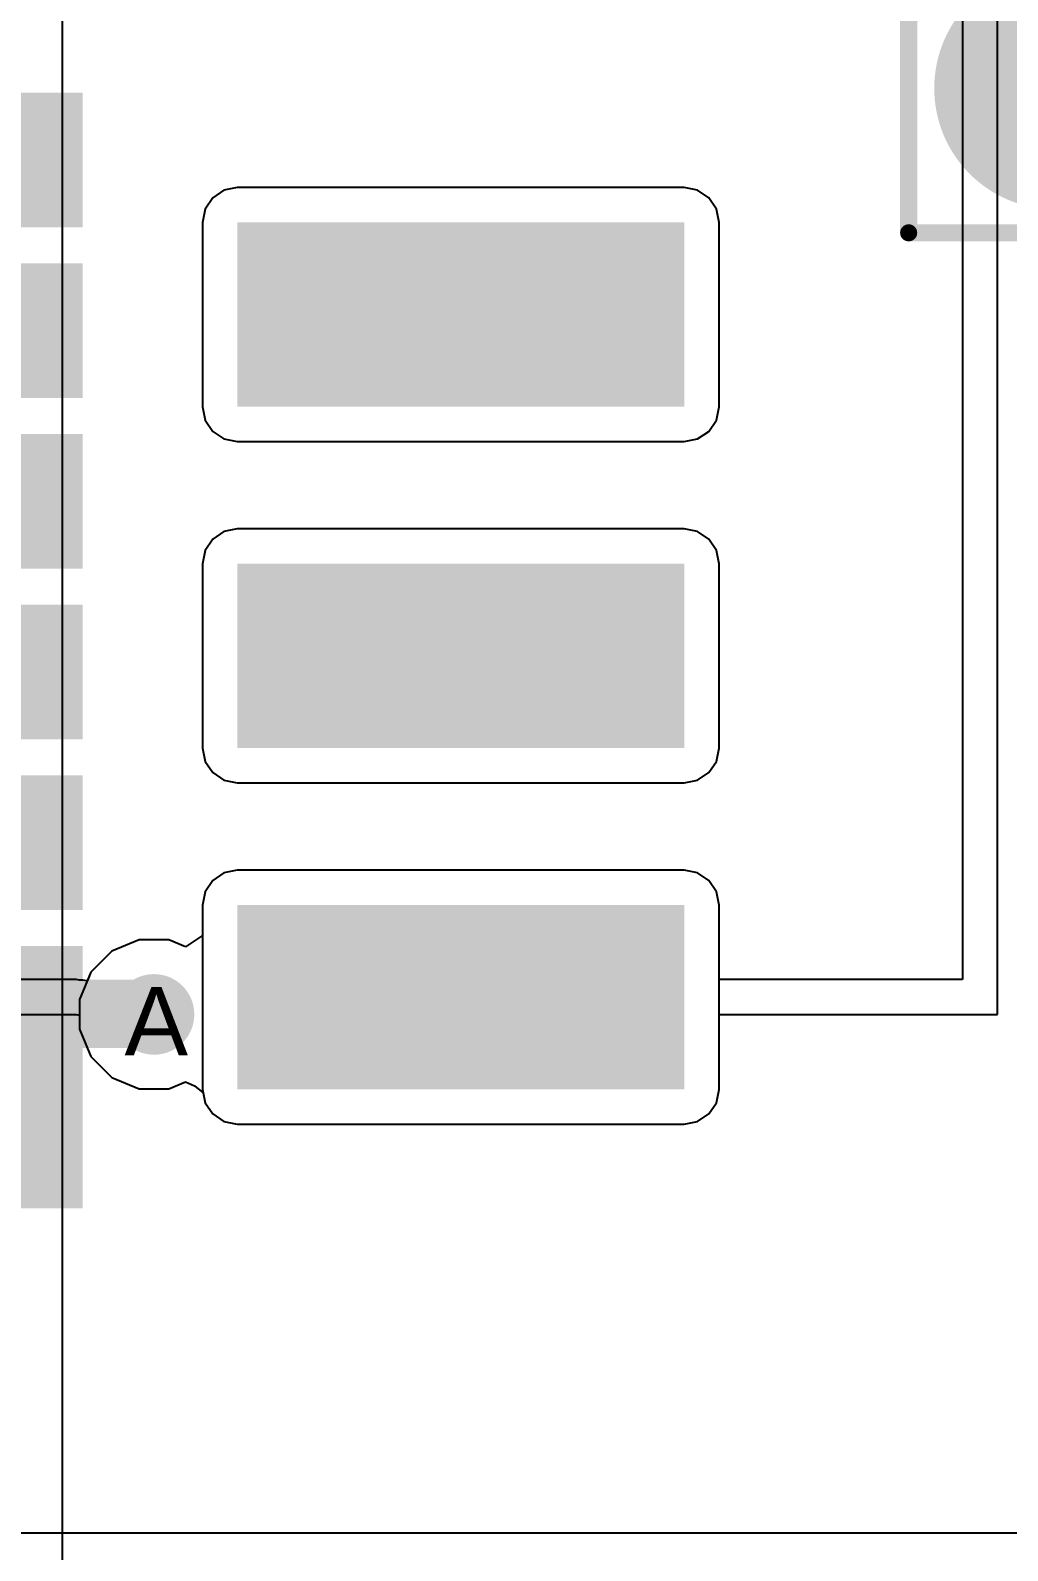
# Model space of a CAD drawing. Header units: inches. Extents: x 0 to 208, y 0 to 213.
# Drawn here: x 5.3346 to 5.621, y 0.4509 to 0.8963 of the extents above; entities that cross this region are included whole.
import ezdxf

# ---------------------------------------------------------------- set-up
doc = ezdxf.new("R2010")
doc.units = ezdxf.units.IN
doc.header["$MEASUREMENT"] = 0
for name, color, linetype in [('Bottom Layer', 5, 'Continuous'), ('Bottom Paste', 16, 'Continuous'), ('Bottom Solder', 6, 'Continuous'), ('Drill Drawing', 1, 'Continuous'), ('Keep-Out Layer', 6, 'Continuous'), ('L2_GND1', 16, 'Continuous'), ('L3_SIG1', 76, 'Continuous'), ('L4_PWR', 90, 'Continuous'), ('L5_GND2', 156, 'Continuous'), ('L6_SIG2', 130, 'Continuous'), ('L7_GND3', 216, 'Continuous'), ('Top Layer', 1, 'Continuous'), ('Top Overlay', 2, 'Continuous'), ('Top Paste', 8, 'Continuous'), ('Top Solder', 216, 'Continuous'), ('Via Holes', 16, 'Continuous')]:
    doc.layers.add(name, color=color, linetype=linetype)
doc.styles.add('Arial', font='', dxfattribs={"height": 0.2})
doc.styles.get('Arial').set_extended_font_data('Arial')

# ---------------------------------------------------------------- blocks, each defined once
blk = doc.blocks.new('P____4_P___250')
at = {"layer": 'Top Layer'}
h = blk.add_hatch(color=1, dxfattribs=at)
edge = h.paths.add_edge_path()
edge.add_arc((-0.14764, 0), 0.0315, 0, 360)
h = blk.add_hatch(color=1, dxfattribs=at)
edge = h.paths.add_edge_path()
edge.add_arc((-0.04921, 0), 0.0315, 0, 360)
h = blk.add_hatch(color=1, dxfattribs=at)
edge = h.paths.add_edge_path()
edge.add_arc((0.04921, 0), 0.0315, 0, 360)
h = blk.add_hatch(color=1, dxfattribs=at)
edge = h.paths.add_edge_path()
edge.add_arc((0.14764, 0), 0.0315, 0, 360)
at = {"layer": 'Top Paste'}
h = blk.add_hatch(color=8, dxfattribs=at)
edge = h.paths.add_edge_path()
edge.add_arc((-0.14764, 0), 0.0315, 0, 360)
h = blk.add_hatch(color=8, dxfattribs=at)
edge = h.paths.add_edge_path()
edge.add_arc((-0.04921, 0), 0.0315, 0, 360)
h = blk.add_hatch(color=8, dxfattribs=at)
edge = h.paths.add_edge_path()
edge.add_arc((0.04921, 0), 0.0315, 0, 360)
h = blk.add_hatch(color=8, dxfattribs=at)
edge = h.paths.add_edge_path()
edge.add_arc((0.14764, 0), 0.0315, 0, 360)
at = {"layer": 'Top Solder'}
h = blk.add_hatch(color=216, dxfattribs=at)
edge = h.paths.add_edge_path()
edge.add_arc((-0.14764, 0), 0.0355, 0, 360)
h = blk.add_hatch(color=216, dxfattribs=at)
edge = h.paths.add_edge_path()
edge.add_arc((-0.04921, 0), 0.0355, 0, 360)
h = blk.add_hatch(color=216, dxfattribs=at)
edge = h.paths.add_edge_path()
edge.add_arc((0.04921, 0), 0.0355, 0, 360)
h = blk.add_hatch(color=216, dxfattribs=at)
edge = h.paths.add_edge_path()
edge.add_arc((0.14764, 0), 0.0355, 0, 360)
at = {"layer": 'Top Overlay'}
for points in [[(0.19, 0.043, 0.005, 0.005, 0), (-0.19, 0.043, 0.005, 0.005, 0)], [(-0.19, -0.043, 0.005, 0.005, 0), (-0.19, 0.043, 0.005, 0.005, 0)], [(0.19, -0.043, 0.005, 0.005, 0), (0.19, 0.043, 0.005, 0.005, 0)], [(-0.196, -0.005, 0.005, 0.005, 0), (-0.201, 0, 0.005, 0.005, 0)], [(-0.201, -0.01, 0.005, 0.005, 0), (-0.201, 0, 0.005, 0.005, 0)], [(-0.201, -0.01, 0.005, 0.005, 0), (-0.196, -0.005, 0.005, 0.005, 0)], [(0.19, -0.043, 0.005, 0.005, 0), (-0.19, -0.043, 0.005, 0.005, 0)]]:
    blk.add_lwpolyline(points, format="xyseb", dxfattribs=at)
for points in [[(-0.19125, 0.043, 0.0025, 0.0025, 1), (-0.18875, 0.043, 0.0025, 0.0025, 1)], [(-0.19125, 0.043, 0.0025, 0.0025, 1), (-0.18875, 0.043, 0.0025, 0.0025, 1)], [(0.18875, 0.043, 0.0025, 0.0025, 1), (0.19125, 0.043, 0.0025, 0.0025, 1)], [(0.18875, 0.043, 0.0025, 0.0025, 1), (0.19125, 0.043, 0.0025, 0.0025, 1)], [(-0.20225, 0, 0.0025, 0.0025, 1), (-0.19975, 0, 0.0025, 0.0025, 1)], [(-0.20225, 0, 0.0025, 0.0025, 1), (-0.19975, 0, 0.0025, 0.0025, 1)], [(-0.19725, -0.005, 0.0025, 0.0025, 1), (-0.19475, -0.005, 0.0025, 0.0025, 1)], [(-0.19725, -0.005, 0.0025, 0.0025, 1), (-0.19475, -0.005, 0.0025, 0.0025, 1)], [(-0.20225, -0.01, 0.0025, 0.0025, 1), (-0.19975, -0.01, 0.0025, 0.0025, 1)], [(-0.20225, -0.01, 0.0025, 0.0025, 1), (-0.19975, -0.01, 0.0025, 0.0025, 1)], [(-0.19125, -0.043, 0.0025, 0.0025, 1), (-0.18875, -0.043, 0.0025, 0.0025, 1)], [(-0.19125, -0.043, 0.0025, 0.0025, 1), (-0.18875, -0.043, 0.0025, 0.0025, 1)], [(0.18875, -0.043, 0.0025, 0.0025, 1), (0.19125, -0.043, 0.0025, 0.0025, 1)], [(0.18875, -0.043, 0.0025, 0.0025, 1), (0.19125, -0.043, 0.0025, 0.0025, 1)]]:
    blk.add_lwpolyline(points, format="xyseb", close=True, dxfattribs=at)
blk = doc.blocks.new('XKNANO_113_B_281')
at = {"layer": 'Bottom Layer'}
for points in [[(-0.20591, -0.24291), (-0.17441, -0.24291), (-0.17441, -0.2878), (-0.20591, -0.2878)], [(-0.15591, -0.24291), (-0.12441, -0.24291), (-0.12441, -0.2878), (-0.15591, -0.2878)], [(-0.10591, -0.24291), (-0.07441, -0.24291), (-0.07441, -0.2878), (-0.10591, -0.2878)], [(-0.05591, -0.24291), (-0.02441, -0.24291), (-0.02441, -0.2878), (-0.05591, -0.2878)], [(-0.00591, -0.24291), (0.02559, -0.24291), (0.02559, -0.2878), (-0.00591, -0.2878)], [(0.04409, -0.24291), (0.07559, -0.24291), (0.07559, -0.2878), (0.04409, -0.2878)], [(0.0815, -0.24291), (0.11299, -0.24291), (0.11299, -0.2878), (0.0815, -0.2878)]]:
    blk.add_hatch(color=5, dxfattribs=at).paths.add_polyline_path(points)
at = {"layer": 'Bottom Paste'}
for points in [[(-0.20591, -0.24291), (-0.17441, -0.24291), (-0.17441, -0.2878), (-0.20591, -0.2878)], [(-0.15591, -0.24291), (-0.12441, -0.24291), (-0.12441, -0.2878), (-0.15591, -0.2878)], [(-0.10591, -0.24291), (-0.07441, -0.24291), (-0.07441, -0.2878), (-0.10591, -0.2878)], [(-0.05591, -0.24291), (-0.02441, -0.24291), (-0.02441, -0.2878), (-0.05591, -0.2878)], [(-0.00591, -0.24291), (0.02559, -0.24291), (0.02559, -0.2878), (-0.00591, -0.2878)], [(0.04409, -0.24291), (0.07559, -0.24291), (0.07559, -0.2878), (0.04409, -0.2878)], [(0.0815, -0.24291), (0.11299, -0.24291), (0.11299, -0.2878), (0.0815, -0.2878)]]:
    blk.add_hatch(color=16, dxfattribs=at).paths.add_polyline_path(points)
at = {"layer": 'Bottom Solder'}
for points in [[(-0.20991, -0.23891), (-0.17041, -0.23891), (-0.17041, -0.2918), (-0.20991, -0.2918)], [(-0.15991, -0.23891), (-0.12041, -0.23891), (-0.12041, -0.2918), (-0.15991, -0.2918)], [(-0.10991, -0.23891), (-0.07041, -0.23891), (-0.07041, -0.2918), (-0.10991, -0.2918)], [(-0.05991, -0.23891), (-0.02041, -0.23891), (-0.02041, -0.2918), (-0.05991, -0.2918)], [(-0.00991, -0.23891), (0.02959, -0.23891), (0.02959, -0.2918), (-0.00991, -0.2918)], [(0.04009, -0.23891), (0.07959, -0.23891), (0.07959, -0.2918), (0.04009, -0.2918)], [(0.0775, -0.23891), (0.11699, -0.23891), (0.11699, -0.2918), (0.0775, -0.2918)]]:
    blk.add_hatch(color=6, dxfattribs=at).paths.add_polyline_path(points)
at = {"layer": 'Keep-Out Layer'}
for points in [[(-0.17189, -0.19363), (-0.11789, -0.19363), (-0.11789, -0.06263), (-0.17189, -0.06263)], [(-0.07189, -0.19363), (-0.01789, -0.19363), (-0.01789, -0.06263), (-0.07189, -0.06263)], [(0.02811, -0.19363), (0.08211, -0.19363), (0.08211, -0.06263), (0.02811, -0.06263)]]:
    blk.add_hatch(color=6, dxfattribs=at).paths.add_polyline_path(points)

msp = doc.modelspace()

# ---------------------------------------------------------------- hatches: boundary and pattern name
at = {"layer": 'Bottom Layer'}
msp.add_hatch(color=5, dxfattribs=at).paths.add_polyline_path([(5.25872, 0.64256), (5.34594, 0.64256), (5.34594, 0.67406), (5.25872, 0.67406)])
h = msp.add_hatch(color=5, dxfattribs=at)
edge = h.paths.add_edge_path()
edge.add_arc((5.37081, 0.608), 0.01181, 0, 360)
at = {"layer": 'L2_GND1'}
h = msp.add_hatch(color=16, dxfattribs=at)
edge = h.paths.add_edge_path()
edge.add_arc((5.37081, 0.608), 0.01181, 0, 360)
at = {"layer": 'L3_SIG1'}
h = msp.add_hatch(color=76, dxfattribs=at)
edge = h.paths.add_edge_path()
edge.add_arc((5.37081, 0.608), 0.01181, 0, 360)
at = {"layer": 'L4_PWR'}
h = msp.add_hatch(color=90, dxfattribs=at)
edge = h.paths.add_edge_path()
edge.add_arc((5.37081, 0.608), 0.01181, 0, 360)
at = {"layer": 'L5_GND2'}
h = msp.add_hatch(color=156, dxfattribs=at)
edge = h.paths.add_edge_path()
edge.add_arc((5.37081, 0.608), 0.01181, 0, 360)
at = {"layer": 'L6_SIG2'}
h = msp.add_hatch(color=130, dxfattribs=at)
edge = h.paths.add_edge_path()
edge.add_arc((5.37081, 0.608), 0.01181, 0, 360)
at = {"layer": 'L7_GND3'}
h = msp.add_hatch(color=216, dxfattribs=at)
edge = h.paths.add_edge_path()
edge.add_arc((5.37081, 0.608), 0.01181, 0, 360)
at = {"layer": 'Top Layer'}
h = msp.add_hatch(color=1, dxfattribs=at)
edge = h.paths.add_edge_path()
edge.add_arc((5.37081, 0.608), 0.01181, 0, 360)
at = {"layer": 'Via Holes'}
h = msp.add_hatch(color=7, dxfattribs=at)
edge = h.paths.add_edge_path()
edge.add_arc((5.37081, 0.608), 0.00591, 0, 360)

# ---------------------------------------------------------------- linework, layer by layer
at = {"layer": 'Bottom Layer'}
for points in [[(5.32396, 0.60815, 0.02, 0.02, 0), (5.37066, 0.60815, 0.02, 0.02, 0)], [(5.37066, 0.60815, 0.02, 0.02, 0), (5.37081, 0.608, 0.02, 0.02, 0)]]:
    msp.add_lwpolyline(points, format="xyseb", dxfattribs=at)
for points in [[(5.36566, 0.60815, 0.01, 0.01, 1), (5.37566, 0.60815, 0.01, 0.01, 1)], [(5.36566, 0.60815, 0.01, 0.01, 1), (5.37566, 0.60815, 0.01, 0.01, 1)], [(5.36581, 0.608, 0.01, 0.01, 1), (5.37581, 0.608, 0.01, 0.01, 1)]]:
    msp.add_lwpolyline(points, format="xyseb", close=True, dxfattribs=at)
at = {"layer": 'L2_GND1'}
for p, q in [((5.344, 0.15506), (5.344, 1.51201)), ((5.38801, 0.84725), (5.3858, 0.84394)), ((5.39132, 0.84946), (5.38801, 0.84725)), ((5.39522, 0.85023), (5.39132, 0.84946)), ((5.52622, 0.85023), (5.39522, 0.85023)), ((5.53012, 0.84946), (5.52622, 0.85023)), ((5.53343, 0.84725), (5.53012, 0.84946)), ((5.53564, 0.84394), (5.53343, 0.84725)), ((5.3858, 0.84394), (5.38503, 0.84004)), ((5.53642, 0.84004), (5.53564, 0.84394)), ((5.38503, 0.84004), (5.38503, 0.78604)), ((5.53642, 0.78604), (5.53642, 0.84004)), ((5.38503, 0.78604), (5.3858, 0.78214)), ((5.53564, 0.78214), (5.53642, 0.78604)), ((5.3858, 0.78214), (5.38801, 0.77883)), ((5.53343, 0.77883), (5.53564, 0.78214)), ((5.38801, 0.77883), (5.39132, 0.77662)), ((5.39132, 0.77662), (5.39522, 0.77584)), ((5.39522, 0.77584), (5.52622, 0.77584)), ((5.52622, 0.77584), (5.53012, 0.77662)), ((5.53012, 0.77662), (5.53343, 0.77883)), ((5.39132, 0.74946), (5.38801, 0.74725)), ((5.39522, 0.75023), (5.39132, 0.74946)), ((5.52622, 0.75023), (5.39522, 0.75023)), ((5.53012, 0.74946), (5.52622, 0.75023)), ((5.53343, 0.74725), (5.53012, 0.74946)), ((5.3858, 0.74394), (5.38503, 0.74004)), ((5.38801, 0.74725), (5.3858, 0.74394)), ((5.53564, 0.74394), (5.53343, 0.74725)), ((5.53642, 0.74004), (5.53564, 0.74394)), ((5.38503, 0.74004), (5.38503, 0.68604)), ((5.53642, 0.68604), (5.53642, 0.74004)), ((5.38503, 0.68604), (5.3858, 0.68214)), ((5.53564, 0.68214), (5.53642, 0.68604)), ((5.3858, 0.68214), (5.38801, 0.67883)), ((5.53343, 0.67883), (5.53564, 0.68214)), ((5.38801, 0.67883), (5.39132, 0.67662)), ((5.53012, 0.67662), (5.53343, 0.67883)), ((5.39132, 0.67662), (5.39522, 0.67584)), ((5.39522, 0.67584), (5.52622, 0.67584)), ((5.52622, 0.67584), (5.53012, 0.67662)), ((5.38801, 0.64725), (5.3858, 0.64394)), ((5.39132, 0.64946), (5.38801, 0.64725)), ((5.39522, 0.65023), (5.39132, 0.64946)), ((5.52622, 0.65023), (5.39522, 0.65023)), ((5.53012, 0.64946), (5.52622, 0.65023)), ((5.53343, 0.64725), (5.53012, 0.64946)), ((5.53564, 0.64394), (5.53343, 0.64725)), ((5.3858, 0.64394), (5.38503, 0.64004)), ((5.53642, 0.64004), (5.53564, 0.64394)), ((5.38503, 0.64004), (5.38503, 0.63113)), ((5.53642, 0.58604), (5.53642, 0.64004)), ((5.36647, 0.62981), (5.35846, 0.62649)), ((5.37515, 0.62981), (5.36647, 0.62981)), ((5.38003, 0.62779), (5.37515, 0.62981)), ((5.38503, 0.63113), (5.38003, 0.62779)), ((5.35846, 0.62649), (5.35232, 0.62036)), ((5.35232, 0.62036), (5.349, 0.61234)), ((5.349, 0.61234), (5.349, 0.60366)), ((5.349, 0.60366), (5.35232, 0.59565)), ((5.35232, 0.59565), (5.35846, 0.58951)), ((5.35846, 0.58951), (5.36647, 0.58619)), ((5.37515, 0.58619), (5.38003, 0.58821)), ((5.38003, 0.58821), (5.38267, 0.58706)), ((5.36647, 0.58619), (5.37515, 0.58619)), ((5.38267, 0.58706), (5.38523, 0.58504)), ((5.38523, 0.58504), (5.3858, 0.58214)), ((5.53564, 0.58214), (5.53642, 0.58604)), ((5.3858, 0.58214), (5.38801, 0.57883)), ((5.53343, 0.57883), (5.53564, 0.58214)), ((5.38801, 0.57883), (5.39132, 0.57662)), ((5.39132, 0.57662), (5.39522, 0.57584)), ((5.39522, 0.57584), (5.52622, 0.57584)), ((5.52622, 0.57584), (5.53012, 0.57662)), ((5.53012, 0.57662), (5.53343, 0.57883))]:
    msp.add_line(p, q, dxfattribs=at)
at = {"layer": 'L3_SIG1'}
for p, q in [((5.38801, 0.84725), (5.3858, 0.84394)), ((5.39132, 0.84946), (5.38801, 0.84725)), ((5.39522, 0.85023), (5.39132, 0.84946)), ((5.52622, 0.85023), (5.39522, 0.85023)), ((5.53012, 0.84946), (5.52622, 0.85023)), ((5.53343, 0.84725), (5.53012, 0.84946)), ((5.53564, 0.84394), (5.53343, 0.84725)), ((5.3858, 0.84394), (5.38503, 0.84004)), ((5.53642, 0.84004), (5.53564, 0.84394)), ((5.38503, 0.84004), (5.38503, 0.78604)), ((5.53642, 0.78604), (5.53642, 0.84004)), ((5.38503, 0.78604), (5.3858, 0.78214)), ((5.53564, 0.78214), (5.53642, 0.78604)), ((5.3858, 0.78214), (5.38801, 0.77883)), ((5.53343, 0.77883), (5.53564, 0.78214)), ((5.38801, 0.77883), (5.39132, 0.77662)), ((5.39132, 0.77662), (5.39522, 0.77584)), ((5.39522, 0.77584), (5.52622, 0.77584)), ((5.52622, 0.77584), (5.53012, 0.77662)), ((5.53012, 0.77662), (5.53343, 0.77883)), ((5.39132, 0.74946), (5.38801, 0.74725)), ((5.39522, 0.75023), (5.39132, 0.74946)), ((5.52622, 0.75023), (5.39522, 0.75023)), ((5.53012, 0.74946), (5.52622, 0.75023)), ((5.53343, 0.74725), (5.53012, 0.74946)), ((5.3858, 0.74394), (5.38503, 0.74004)), ((5.38801, 0.74725), (5.3858, 0.74394)), ((5.53564, 0.74394), (5.53343, 0.74725)), ((5.53642, 0.74004), (5.53564, 0.74394)), ((5.38503, 0.74004), (5.38503, 0.68604)), ((5.53642, 0.68604), (5.53642, 0.74004)), ((5.38503, 0.68604), (5.3858, 0.68214)), ((5.53564, 0.68214), (5.53642, 0.68604)), ((5.3858, 0.68214), (5.38801, 0.67883)), ((5.53343, 0.67883), (5.53564, 0.68214)), ((5.38801, 0.67883), (5.39132, 0.67662)), ((5.53012, 0.67662), (5.53343, 0.67883)), ((5.39132, 0.67662), (5.39522, 0.67584)), ((5.39522, 0.67584), (5.52622, 0.67584)), ((5.52622, 0.67584), (5.53012, 0.67662)), ((5.38801, 0.64725), (5.3858, 0.64394)), ((5.39132, 0.64946), (5.38801, 0.64725)), ((5.39522, 0.65023), (5.39132, 0.64946)), ((5.52622, 0.65023), (5.39522, 0.65023)), ((5.53012, 0.64946), (5.52622, 0.65023)), ((5.53343, 0.64725), (5.53012, 0.64946)), ((5.53564, 0.64394), (5.53343, 0.64725)), ((5.3858, 0.64394), (5.38503, 0.64004)), ((5.53642, 0.64004), (5.53564, 0.64394)), ((5.38503, 0.64004), (5.38503, 0.58604)), ((5.53642, 0.58604), (5.53642, 0.64004)), ((5.38503, 0.58604), (5.3858, 0.58214)), ((5.53564, 0.58214), (5.53642, 0.58604)), ((5.3858, 0.58214), (5.38801, 0.57883)), ((5.53343, 0.57883), (5.53564, 0.58214)), ((5.38801, 0.57883), (5.39132, 0.57662)), ((5.39132, 0.57662), (5.39522, 0.57584)), ((5.39522, 0.57584), (5.52622, 0.57584)), ((5.52622, 0.57584), (5.53012, 0.57662)), ((5.53012, 0.57662), (5.53343, 0.57883))]:
    msp.add_line(p, q, dxfattribs=at)
at = {"layer": 'L4_PWR'}
for p, q in [((5.618, 0.608), (5.618, 1.3116)), ((5.6078, 1.30367), (5.6078, 0.6182)), ((5.38801, 0.84725), (5.3858, 0.84394)), ((5.39132, 0.84946), (5.38801, 0.84725)), ((5.39522, 0.85023), (5.39132, 0.84946)), ((5.52622, 0.85023), (5.39522, 0.85023)), ((5.53012, 0.84946), (5.52622, 0.85023)), ((5.53343, 0.84725), (5.53012, 0.84946)), ((5.53564, 0.84394), (5.53343, 0.84725)), ((5.3858, 0.84394), (5.38503, 0.84004)), ((5.53642, 0.84004), (5.53564, 0.84394)), ((5.38503, 0.84004), (5.38503, 0.78604)), ((5.53642, 0.78604), (5.53642, 0.84004)), ((5.38503, 0.78604), (5.3858, 0.78214)), ((5.53564, 0.78214), (5.53642, 0.78604)), ((5.3858, 0.78214), (5.38801, 0.77883)), ((5.53343, 0.77883), (5.53564, 0.78214)), ((5.38801, 0.77883), (5.39132, 0.77662)), ((5.39132, 0.77662), (5.39522, 0.77584)), ((5.39522, 0.77584), (5.52622, 0.77584)), ((5.52622, 0.77584), (5.53012, 0.77662)), ((5.53012, 0.77662), (5.53343, 0.77883)), ((5.39132, 0.74946), (5.38801, 0.74725)), ((5.39522, 0.75023), (5.39132, 0.74946)), ((5.52622, 0.75023), (5.39522, 0.75023)), ((5.53012, 0.74946), (5.52622, 0.75023)), ((5.53343, 0.74725), (5.53012, 0.74946)), ((5.3858, 0.74394), (5.38503, 0.74004)), ((5.38801, 0.74725), (5.3858, 0.74394)), ((5.53564, 0.74394), (5.53343, 0.74725)), ((5.53642, 0.74004), (5.53564, 0.74394)), ((5.38503, 0.74004), (5.38503, 0.68604)), ((5.53642, 0.68604), (5.53642, 0.74004)), ((5.38503, 0.68604), (5.3858, 0.68214)), ((5.53564, 0.68214), (5.53642, 0.68604)), ((5.3858, 0.68214), (5.38801, 0.67883)), ((5.53343, 0.67883), (5.53564, 0.68214)), ((5.38801, 0.67883), (5.39132, 0.67662)), ((5.53012, 0.67662), (5.53343, 0.67883)), ((5.39132, 0.67662), (5.39522, 0.67584)), ((5.39522, 0.67584), (5.52622, 0.67584)), ((5.52622, 0.67584), (5.53012, 0.67662)), ((5.38801, 0.64725), (5.3858, 0.64394)), ((5.39132, 0.64946), (5.38801, 0.64725)), ((5.39522, 0.65023), (5.39132, 0.64946)), ((5.52622, 0.65023), (5.39522, 0.65023)), ((5.53012, 0.64946), (5.52622, 0.65023)), ((5.53343, 0.64725), (5.53012, 0.64946)), ((5.53564, 0.64394), (5.53343, 0.64725)), ((5.3858, 0.64394), (5.38503, 0.64004)), ((5.53642, 0.64004), (5.53564, 0.64394)), ((5.38503, 0.64004), (5.38503, 0.63113)), ((5.53642, 0.6182), (5.53642, 0.64004)), ((5.36647, 0.62981), (5.35846, 0.62649)), ((5.37515, 0.62981), (5.36647, 0.62981)), ((5.38003, 0.62779), (5.37515, 0.62981)), ((5.38503, 0.63113), (5.38003, 0.62779)), ((5.35846, 0.62649), (5.35232, 0.62036)), ((5.35232, 0.62036), (5.35132, 0.61794)), ((5.348, 0.6182), (5.28881, 0.6182)), ((5.34898, 0.618), (5.348, 0.6182)), ((5.34999, 0.618), (5.34898, 0.618)), ((5.35099, 0.6178), (5.34999, 0.618)), ((5.35132, 0.61794), (5.35099, 0.6178)), ((5.6078, 0.6182), (5.53642, 0.6182)), ((5.28812, 0.608), (5.348, 0.608)), ((5.348, 0.608), (5.349, 0.6078)), ((5.349, 0.6078), (5.349, 0.60366)), ((5.53642, 0.58604), (5.53642, 0.608)), ((5.53642, 0.608), (5.618, 0.608)), ((5.349, 0.60366), (5.35232, 0.59565)), ((5.35232, 0.59565), (5.35846, 0.58951)), ((5.35846, 0.58951), (5.36647, 0.58619)), ((5.37515, 0.58619), (5.38003, 0.58821)), ((5.38003, 0.58821), (5.38267, 0.58706)), ((5.36647, 0.58619), (5.37515, 0.58619)), ((5.38267, 0.58706), (5.38523, 0.58504)), ((5.38523, 0.58504), (5.3858, 0.58214)), ((5.53564, 0.58214), (5.53642, 0.58604)), ((5.3858, 0.58214), (5.38801, 0.57883)), ((5.53343, 0.57883), (5.53564, 0.58214)), ((5.38801, 0.57883), (5.39132, 0.57662)), ((5.39132, 0.57662), (5.39522, 0.57584)), ((5.39522, 0.57584), (5.52622, 0.57584)), ((5.52622, 0.57584), (5.53012, 0.57662)), ((5.53012, 0.57662), (5.53343, 0.57883)), ((5.89532, 0.456), (5.103, 0.456))]:
    msp.add_line(p, q, dxfattribs=at)
at = {"layer": 'L5_GND2'}
for p, q in [((5.38801, 0.84725), (5.3858, 0.84394)), ((5.39132, 0.84946), (5.38801, 0.84725)), ((5.39522, 0.85023), (5.39132, 0.84946)), ((5.52622, 0.85023), (5.39522, 0.85023)), ((5.53012, 0.84946), (5.52622, 0.85023)), ((5.53343, 0.84725), (5.53012, 0.84946)), ((5.53564, 0.84394), (5.53343, 0.84725)), ((5.3858, 0.84394), (5.38503, 0.84004)), ((5.53642, 0.84004), (5.53564, 0.84394)), ((5.38503, 0.84004), (5.38503, 0.78604)), ((5.53642, 0.78604), (5.53642, 0.84004)), ((5.38503, 0.78604), (5.3858, 0.78214)), ((5.53564, 0.78214), (5.53642, 0.78604)), ((5.3858, 0.78214), (5.38801, 0.77883)), ((5.53343, 0.77883), (5.53564, 0.78214)), ((5.38801, 0.77883), (5.39132, 0.77662)), ((5.39132, 0.77662), (5.39522, 0.77584)), ((5.39522, 0.77584), (5.52622, 0.77584)), ((5.52622, 0.77584), (5.53012, 0.77662)), ((5.53012, 0.77662), (5.53343, 0.77883)), ((5.39132, 0.74946), (5.38801, 0.74725)), ((5.39522, 0.75023), (5.39132, 0.74946)), ((5.52622, 0.75023), (5.39522, 0.75023)), ((5.53012, 0.74946), (5.52622, 0.75023)), ((5.53343, 0.74725), (5.53012, 0.74946)), ((5.3858, 0.74394), (5.38503, 0.74004)), ((5.38801, 0.74725), (5.3858, 0.74394)), ((5.53564, 0.74394), (5.53343, 0.74725)), ((5.53642, 0.74004), (5.53564, 0.74394)), ((5.38503, 0.74004), (5.38503, 0.68604)), ((5.53642, 0.68604), (5.53642, 0.74004)), ((5.38503, 0.68604), (5.3858, 0.68214)), ((5.53564, 0.68214), (5.53642, 0.68604)), ((5.3858, 0.68214), (5.38801, 0.67883)), ((5.53343, 0.67883), (5.53564, 0.68214)), ((5.38801, 0.67883), (5.39132, 0.67662)), ((5.53012, 0.67662), (5.53343, 0.67883)), ((5.39132, 0.67662), (5.39522, 0.67584)), ((5.39522, 0.67584), (5.52622, 0.67584)), ((5.52622, 0.67584), (5.53012, 0.67662)), ((5.38801, 0.64725), (5.3858, 0.64394)), ((5.39132, 0.64946), (5.38801, 0.64725)), ((5.39522, 0.65023), (5.39132, 0.64946)), ((5.52622, 0.65023), (5.39522, 0.65023)), ((5.53012, 0.64946), (5.52622, 0.65023)), ((5.53343, 0.64725), (5.53012, 0.64946)), ((5.53564, 0.64394), (5.53343, 0.64725)), ((5.3858, 0.64394), (5.38503, 0.64004)), ((5.53642, 0.64004), (5.53564, 0.64394)), ((5.38503, 0.64004), (5.38503, 0.58604)), ((5.53642, 0.58604), (5.53642, 0.64004)), ((5.38503, 0.58604), (5.3858, 0.58214)), ((5.53564, 0.58214), (5.53642, 0.58604)), ((5.3858, 0.58214), (5.38801, 0.57883)), ((5.53343, 0.57883), (5.53564, 0.58214)), ((5.38801, 0.57883), (5.39132, 0.57662)), ((5.39132, 0.57662), (5.39522, 0.57584)), ((5.39522, 0.57584), (5.52622, 0.57584)), ((5.52622, 0.57584), (5.53012, 0.57662)), ((5.53012, 0.57662), (5.53343, 0.57883))]:
    msp.add_line(p, q, dxfattribs=at)
at = {"layer": 'L6_SIG2'}
for p, q in [((5.38801, 0.84725), (5.3858, 0.84394)), ((5.39132, 0.84946), (5.38801, 0.84725)), ((5.39522, 0.85023), (5.39132, 0.84946)), ((5.52622, 0.85023), (5.39522, 0.85023)), ((5.53012, 0.84946), (5.52622, 0.85023)), ((5.53343, 0.84725), (5.53012, 0.84946)), ((5.53564, 0.84394), (5.53343, 0.84725)), ((5.3858, 0.84394), (5.38503, 0.84004)), ((5.53642, 0.84004), (5.53564, 0.84394)), ((5.38503, 0.84004), (5.38503, 0.78604)), ((5.53642, 0.78604), (5.53642, 0.84004)), ((5.38503, 0.78604), (5.3858, 0.78214)), ((5.53564, 0.78214), (5.53642, 0.78604)), ((5.3858, 0.78214), (5.38801, 0.77883)), ((5.53343, 0.77883), (5.53564, 0.78214)), ((5.38801, 0.77883), (5.39132, 0.77662)), ((5.39132, 0.77662), (5.39522, 0.77584)), ((5.39522, 0.77584), (5.52622, 0.77584)), ((5.52622, 0.77584), (5.53012, 0.77662)), ((5.53012, 0.77662), (5.53343, 0.77883)), ((5.39132, 0.74946), (5.38801, 0.74725)), ((5.39522, 0.75023), (5.39132, 0.74946)), ((5.52622, 0.75023), (5.39522, 0.75023)), ((5.53012, 0.74946), (5.52622, 0.75023)), ((5.53343, 0.74725), (5.53012, 0.74946)), ((5.3858, 0.74394), (5.38503, 0.74004)), ((5.38801, 0.74725), (5.3858, 0.74394)), ((5.53564, 0.74394), (5.53343, 0.74725)), ((5.53642, 0.74004), (5.53564, 0.74394)), ((5.38503, 0.74004), (5.38503, 0.68604)), ((5.53642, 0.68604), (5.53642, 0.74004)), ((5.38503, 0.68604), (5.3858, 0.68214)), ((5.53564, 0.68214), (5.53642, 0.68604)), ((5.3858, 0.68214), (5.38801, 0.67883)), ((5.53343, 0.67883), (5.53564, 0.68214)), ((5.38801, 0.67883), (5.39132, 0.67662)), ((5.53012, 0.67662), (5.53343, 0.67883)), ((5.39132, 0.67662), (5.39522, 0.67584)), ((5.39522, 0.67584), (5.52622, 0.67584)), ((5.52622, 0.67584), (5.53012, 0.67662)), ((5.38801, 0.64725), (5.3858, 0.64394)), ((5.39132, 0.64946), (5.38801, 0.64725)), ((5.39522, 0.65023), (5.39132, 0.64946)), ((5.52622, 0.65023), (5.39522, 0.65023)), ((5.53012, 0.64946), (5.52622, 0.65023)), ((5.53343, 0.64725), (5.53012, 0.64946)), ((5.53564, 0.64394), (5.53343, 0.64725)), ((5.3858, 0.64394), (5.38503, 0.64004)), ((5.53642, 0.64004), (5.53564, 0.64394)), ((5.38503, 0.64004), (5.38503, 0.58604)), ((5.53642, 0.58604), (5.53642, 0.64004)), ((5.38503, 0.58604), (5.3858, 0.58214)), ((5.53564, 0.58214), (5.53642, 0.58604)), ((5.3858, 0.58214), (5.38801, 0.57883)), ((5.53343, 0.57883), (5.53564, 0.58214)), ((5.38801, 0.57883), (5.39132, 0.57662)), ((5.39132, 0.57662), (5.39522, 0.57584)), ((5.39522, 0.57584), (5.52622, 0.57584)), ((5.52622, 0.57584), (5.53012, 0.57662)), ((5.53012, 0.57662), (5.53343, 0.57883))]:
    msp.add_line(p, q, dxfattribs=at)
at = {"layer": 'L7_GND3'}
for p, q in [((5.38801, 0.84725), (5.3858, 0.84394)), ((5.39132, 0.84946), (5.38801, 0.84725)), ((5.39522, 0.85023), (5.39132, 0.84946)), ((5.52622, 0.85023), (5.39522, 0.85023)), ((5.53012, 0.84946), (5.52622, 0.85023)), ((5.53343, 0.84725), (5.53012, 0.84946)), ((5.53564, 0.84394), (5.53343, 0.84725)), ((5.3858, 0.84394), (5.38503, 0.84004)), ((5.53642, 0.84004), (5.53564, 0.84394)), ((5.38503, 0.84004), (5.38503, 0.78604)), ((5.53642, 0.78604), (5.53642, 0.84004)), ((5.38503, 0.78604), (5.3858, 0.78214)), ((5.53564, 0.78214), (5.53642, 0.78604)), ((5.3858, 0.78214), (5.38801, 0.77883)), ((5.53343, 0.77883), (5.53564, 0.78214)), ((5.38801, 0.77883), (5.39132, 0.77662)), ((5.39132, 0.77662), (5.39522, 0.77584)), ((5.39522, 0.77584), (5.52622, 0.77584)), ((5.52622, 0.77584), (5.53012, 0.77662)), ((5.53012, 0.77662), (5.53343, 0.77883)), ((5.39132, 0.74946), (5.38801, 0.74725)), ((5.39522, 0.75023), (5.39132, 0.74946)), ((5.52622, 0.75023), (5.39522, 0.75023)), ((5.53012, 0.74946), (5.52622, 0.75023)), ((5.53343, 0.74725), (5.53012, 0.74946)), ((5.3858, 0.74394), (5.38503, 0.74004)), ((5.38801, 0.74725), (5.3858, 0.74394)), ((5.53564, 0.74394), (5.53343, 0.74725)), ((5.53642, 0.74004), (5.53564, 0.74394)), ((5.38503, 0.74004), (5.38503, 0.68604)), ((5.53642, 0.68604), (5.53642, 0.74004)), ((5.38503, 0.68604), (5.3858, 0.68214)), ((5.53564, 0.68214), (5.53642, 0.68604)), ((5.3858, 0.68214), (5.38801, 0.67883)), ((5.53343, 0.67883), (5.53564, 0.68214)), ((5.38801, 0.67883), (5.39132, 0.67662)), ((5.53012, 0.67662), (5.53343, 0.67883)), ((5.39132, 0.67662), (5.39522, 0.67584)), ((5.39522, 0.67584), (5.52622, 0.67584)), ((5.52622, 0.67584), (5.53012, 0.67662)), ((5.38801, 0.64725), (5.3858, 0.64394)), ((5.39132, 0.64946), (5.38801, 0.64725)), ((5.39522, 0.65023), (5.39132, 0.64946)), ((5.52622, 0.65023), (5.39522, 0.65023)), ((5.53012, 0.64946), (5.52622, 0.65023)), ((5.53343, 0.64725), (5.53012, 0.64946)), ((5.53564, 0.64394), (5.53343, 0.64725)), ((5.3858, 0.64394), (5.38503, 0.64004)), ((5.53642, 0.64004), (5.53564, 0.64394)), ((5.38503, 0.64004), (5.38503, 0.58604)), ((5.53642, 0.58604), (5.53642, 0.64004)), ((5.38503, 0.58604), (5.3858, 0.58214)), ((5.53564, 0.58214), (5.53642, 0.58604)), ((5.3858, 0.58214), (5.38801, 0.57883)), ((5.53343, 0.57883), (5.53564, 0.58214)), ((5.38801, 0.57883), (5.39132, 0.57662)), ((5.39132, 0.57662), (5.39522, 0.57584)), ((5.39522, 0.57584), (5.52622, 0.57584)), ((5.52622, 0.57584), (5.53012, 0.57662)), ((5.53012, 0.57662), (5.53343, 0.57883))]:
    msp.add_line(p, q, dxfattribs=at)
at = {"layer": 'Top Layer'}
for p, q in [((5.38801, 0.84725), (5.3858, 0.84394)), ((5.39132, 0.84946), (5.38801, 0.84725)), ((5.39522, 0.85023), (5.39132, 0.84946)), ((5.52622, 0.85023), (5.39522, 0.85023)), ((5.53012, 0.84946), (5.52622, 0.85023)), ((5.53343, 0.84725), (5.53012, 0.84946)), ((5.53564, 0.84394), (5.53343, 0.84725)), ((5.3858, 0.84394), (5.38503, 0.84004)), ((5.53642, 0.84004), (5.53564, 0.84394)), ((5.38503, 0.84004), (5.38503, 0.78604)), ((5.53642, 0.78604), (5.53642, 0.84004)), ((5.38503, 0.78604), (5.3858, 0.78214)), ((5.53564, 0.78214), (5.53642, 0.78604)), ((5.3858, 0.78214), (5.38801, 0.77883)), ((5.53343, 0.77883), (5.53564, 0.78214)), ((5.38801, 0.77883), (5.39132, 0.77662)), ((5.39132, 0.77662), (5.39522, 0.77584)), ((5.39522, 0.77584), (5.52622, 0.77584)), ((5.52622, 0.77584), (5.53012, 0.77662)), ((5.53012, 0.77662), (5.53343, 0.77883)), ((5.39132, 0.74946), (5.38801, 0.74725)), ((5.39522, 0.75023), (5.39132, 0.74946)), ((5.52622, 0.75023), (5.39522, 0.75023)), ((5.53012, 0.74946), (5.52622, 0.75023)), ((5.53343, 0.74725), (5.53012, 0.74946)), ((5.3858, 0.74394), (5.38503, 0.74004)), ((5.38801, 0.74725), (5.3858, 0.74394)), ((5.53564, 0.74394), (5.53343, 0.74725)), ((5.53642, 0.74004), (5.53564, 0.74394)), ((5.38503, 0.74004), (5.38503, 0.68604)), ((5.53642, 0.68604), (5.53642, 0.74004)), ((5.38503, 0.68604), (5.3858, 0.68214)), ((5.53564, 0.68214), (5.53642, 0.68604)), ((5.3858, 0.68214), (5.38801, 0.67883)), ((5.53343, 0.67883), (5.53564, 0.68214)), ((5.38801, 0.67883), (5.39132, 0.67662)), ((5.53012, 0.67662), (5.53343, 0.67883)), ((5.39132, 0.67662), (5.39522, 0.67584)), ((5.39522, 0.67584), (5.52622, 0.67584)), ((5.52622, 0.67584), (5.53012, 0.67662)), ((5.38801, 0.64725), (5.3858, 0.64394)), ((5.39132, 0.64946), (5.38801, 0.64725)), ((5.39522, 0.65023), (5.39132, 0.64946)), ((5.52622, 0.65023), (5.39522, 0.65023)), ((5.53012, 0.64946), (5.52622, 0.65023)), ((5.53343, 0.64725), (5.53012, 0.64946)), ((5.53564, 0.64394), (5.53343, 0.64725)), ((5.3858, 0.64394), (5.38503, 0.64004)), ((5.53642, 0.64004), (5.53564, 0.64394)), ((5.38503, 0.64004), (5.38503, 0.58604)), ((5.53642, 0.58604), (5.53642, 0.64004)), ((5.38503, 0.58604), (5.3858, 0.58214)), ((5.53564, 0.58214), (5.53642, 0.58604)), ((5.3858, 0.58214), (5.38801, 0.57883)), ((5.53343, 0.57883), (5.53564, 0.58214)), ((5.38801, 0.57883), (5.39132, 0.57662)), ((5.39132, 0.57662), (5.39522, 0.57584)), ((5.39522, 0.57584), (5.52622, 0.57584)), ((5.52622, 0.57584), (5.53012, 0.57662)), ((5.53012, 0.57662), (5.53343, 0.57883))]:
    msp.add_line(p, q, dxfattribs=at)

# ---------------------------------------------------------------- block references
at = {"rotation": 270}
for name, p in [('P____4_P___250', (5.635, 1.027)), ('XKNANO_113_B_281', (5.58886, 0.66815))]:
    msp.add_blockref(name, p, dxfattribs=at)

# ---------------------------------------------------------------- texts
at = {"layer": 'Drill Drawing', "style": 'Arial'}
msp.add_text('A', height=0.02, dxfattribs=at).set_placement((5.36215, 0.596))

doc.saveas('drawing.dxf')
